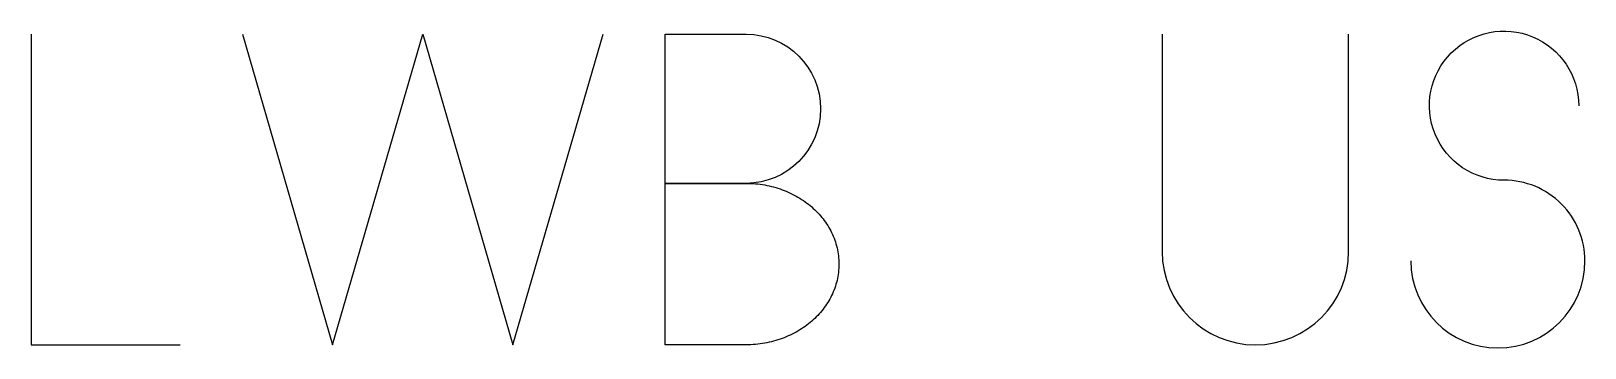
# Model space of a CAD drawing. Extents: x -841 to 4976, y -469 to 2808.
# Drawn here: x 2536.5 to 3013.3, y 2600.2 to 2697.6 of the extents above; entities that cross this region are included whole.
import ezdxf

# ---------------------------------------------------------------- set-up
doc = ezdxf.new("R2010")
doc.units = 0
doc.layers.add('T5_LOGOLAYER_21', color=18, linetype='CONTINUOUS')

msp = doc.modelspace()

# ---------------------------------------------------------------- linework, layer by layer
at = {"layer": 'T5_LOGOLAYER_21'}
for points in [[(2536.5, 2696.57), (2536.5, 2601.18), (2582.28, 2601.18)], [(2601.36, 2696.57), (2629.02, 2601.18), (2656.68, 2696.57), (2684.34, 2601.18), (2712, 2696.57)]]:
    msp.add_lwpolyline(points, dxfattribs=at)
msp.add_lwpolyline([(2731.08, 2601.18), (2731.08, 2696.57), (2755.88, 2696.57, -1), (2755.88, 2650.78), (2731.08, 2650.78), (2755.88, 2650.78), (2756.61, 2650.77), (2757.34, 2650.75), (2758.07, 2650.71), (2758.79, 2650.65), (2759.51, 2650.58), (2760.22, 2650.5), (2760.92, 2650.39), (2761.62, 2650.28), (2762.31, 2650.15), (2763, 2650), (2763.68, 2649.84), (2764.35, 2649.67), (2765.01, 2649.48), (2765.67, 2649.28), (2766.32, 2649.06), (2766.97, 2648.83), (2767.6, 2648.59), (2768.23, 2648.34), (2768.85, 2648.07), (2769.46, 2647.79), (2770.06, 2647.5), (2770.65, 2647.19), (2771.23, 2646.87), (2771.81, 2646.55), (2772.37, 2646.21), (2772.92, 2645.86), (2773.47, 2645.49), (2774, 2645.12), (2774.52, 2644.73), (2775.03, 2644.34), (2775.53, 2643.93), (2776.02, 2643.52), (2776.5, 2643.09), (2776.96, 2642.66), (2777.42, 2642.21), (2777.86, 2641.76), (2778.29, 2641.29), (2778.71, 2640.82), (2779.11, 2640.34), (2779.5, 2639.85), (2779.88, 2639.35), (2780.24, 2638.84), (2780.59, 2638.33), (2780.93, 2637.8), (2781.25, 2637.27), (2781.56, 2636.73), (2781.85, 2636.19), (2782.13, 2635.64), (2782.39, 2635.08), (2782.64, 2634.51), (2782.87, 2633.94), (2783.08, 2633.36), (2783.28, 2632.77), (2783.47, 2632.18), (2783.64, 2631.58), (2783.79, 2630.98), (2783.92, 2630.37), (2784.04, 2629.76), (2784.14, 2629.14), (2784.22, 2628.52), (2784.28, 2627.89), (2784.33, 2627.26), (2784.36, 2626.62), (2784.37, 2625.98), (2784.36, 2625.34), (2784.33, 2624.71), (2784.28, 2624.07), (2784.22, 2623.45), (2784.14, 2622.82), (2784.04, 2622.21), (2783.92, 2621.59), (2783.79, 2620.98), (2783.64, 2620.38), (2783.47, 2619.78), (2783.28, 2619.19), (2783.08, 2618.61), (2782.87, 2618.03), (2782.64, 2617.46), (2782.39, 2616.89), (2782.13, 2616.33), (2781.85, 2615.78), (2781.56, 2615.23), (2781.25, 2614.69), (2780.93, 2614.16), (2780.59, 2613.64), (2780.24, 2613.12), (2779.88, 2612.62), (2779.5, 2612.12), (2779.11, 2611.63), (2778.71, 2611.14), (2778.29, 2610.67), (2777.86, 2610.21), (2777.42, 2609.75), (2776.96, 2609.31), (2776.5, 2608.87), (2776.02, 2608.45), (2775.53, 2608.03), (2775.03, 2607.63), (2774.52, 2607.23), (2774, 2606.85), (2773.47, 2606.47), (2772.92, 2606.11), (2772.37, 2605.76), (2771.81, 2605.42), (2771.23, 2605.09), (2770.65, 2604.77), (2770.06, 2604.47), (2769.46, 2604.18), (2768.85, 2603.9), (2768.23, 2603.63), (2767.6, 2603.37), (2766.97, 2603.13), (2766.32, 2602.9), (2765.67, 2602.69), (2765.01, 2602.49), (2764.35, 2602.3), (2763.68, 2602.12), (2763, 2601.96), (2762.31, 2601.82), (2761.62, 2601.69), (2760.92, 2601.57), (2760.22, 2601.47), (2759.51, 2601.38), (2758.79, 2601.31), (2758.07, 2601.25), (2757.34, 2601.21), (2756.61, 2601.19), (2755.88, 2601.18)], format="xyb", close=True, dxfattribs=at)
for points in [[(2883.56, 2696.57), (2883.56, 2629.8, 1), (2940.79, 2629.8), (2940.79, 2696.57)], [(2959.87, 2626.94, 1), (3013.29, 2626.94, 0.415385), (2988.49, 2651.74, -0.668438), (2972.27, 2690.84, -0.668438), (3011.38, 2674.63)]]:
    msp.add_lwpolyline(points, format="xyb", dxfattribs=at)

doc.saveas('drawing.dxf')
